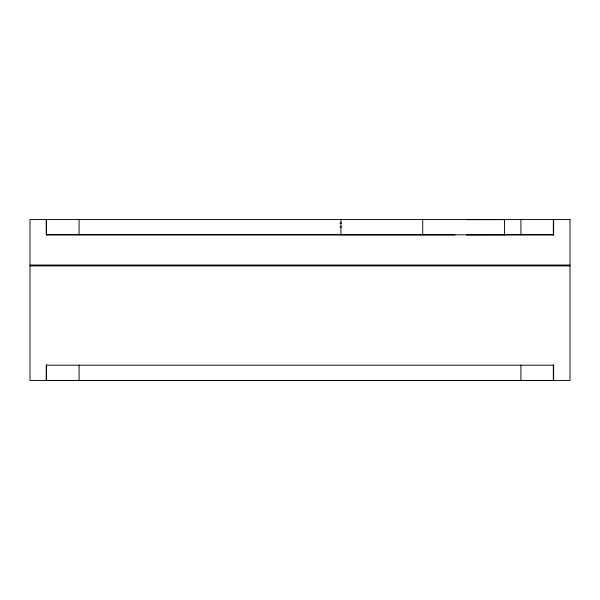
<?xml version="1.0" encoding="UTF-8"?>
<svg xmlns="http://www.w3.org/2000/svg" width="600" height="600" viewBox="0 0 600 600"><rect width="100%" height="100%" fill="white"/><g stroke="black" fill="none" stroke-linecap="round" stroke-linejoin="round"><path stroke-width="0.9" d="M341.115 223.02L340.282 222.998L340.267 223.433M341.115 227.085L340.282 227.085L340.267 226.65M46.365 234.803L46.365 219.382M46.515 365.048L46.515 380.618M46.365 380.543L553.635 380.543M340.913 234.803L340.913 219.382M553.327 219.458L553.327 234.803M553.327 365.197L553.327 380.543M504.465 219.615L466.418 219.69M340.913 223.358L340.14 223.507L340.913 223.433M46.515 234.772L340.913 234.772M504.548 234.772L553.485 234.772M553.695 234.803L46.305 234.803L46.305 219.458M466.418 234.983L504.465 234.952M30 265.05L570 265.05M30 265.913L570 265.913M553.695 365.197L46.305 365.197L46.305 380.543M553.635 219.382L553.635 234.907M553.635 365.093L553.635 380.618M553.485 219.382L553.507 234.952M553.507 365.048L553.485 380.618M520.912 219.382L520.912 234.803M520.912 365.197L520.912 380.618M504.548 219.382L504.548 234.877M454.98 234.877L341.062 234.877M422.73 219.458L422.73 234.803M79.088 219.382L79.088 234.803M79.088 365.197L79.088 380.618M46.515 219.382L46.545 234.952M46.365 365.093L46.365 380.618M570 219.458L30 219.458L30 380.543L570 380.543L570 219.458M340.913 226.65L340.14 226.575L340.913 226.733"/></g></svg>
